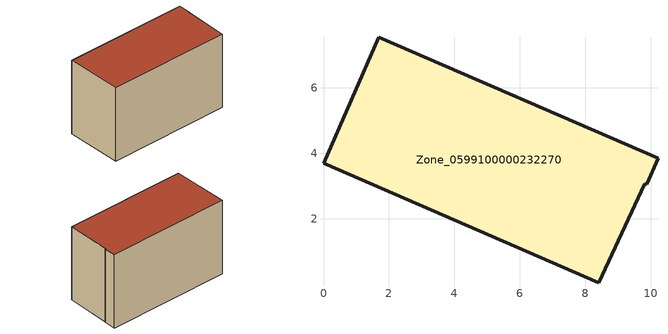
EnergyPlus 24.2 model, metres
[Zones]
Zone_0599100000232270
 floor ground (C_G): 9.83,3.07 8.41,0.05 0,3.7 1.69,7.54 10.23,3.84 9.88,3.05 z0
 wall outside (C_F): 10.23,3.84 1.69,7.54 0,3.7 8.41,0.05 9.83,3.07 9.88,3.05 10.23,3.84 z0:5.65
 roof outside (C_R): 8.41,0.05 9.83,3.07 9.88,3.05 10.23,3.84 1.69,7.54 0,3.7 z5.65
[BUILDING]
Pand.0599100000232270: North Axis=0; Terrain=City; Loads Convergence Tolerance Value=0.04; Temperature Convergence Tolerance Value=0.4; Solar Distribution=FullExterior; Maximum Number of Warmup Days=25; Minimum Number of Warmup Days=1
[Site:Location]
Rotterdam.The.Hague.AP_ZH_NLD Design_Conditions: Latitude=51.96; Longitude=4.45; Time Zone=1; Elevation=-4.5
[SITE:GROUNDTEMPERATURE:BUILDINGSURFACE]
18, 18, 18, 18, 18, 18, 18, 18, 18, 18, 18, 18
[MATERIAL] Thermal Absorptance=0.9; Solar Absorptance=0.7; Visible Absorptance=0.7
Name | Roughness | Thickness | Conductivity | Density | Specific Heat
G.TI.1946-1964 | MediumSmooth | 0.15 | 1 | 540 | 1210
F.TI.1946-1964 | Rough | 0.3 | 0.857143 | 1920 | 840
R.TI.1946-1964 | MediumRough | 0.2 | 0.277778 | 1500 | 1000
[CONSTRUCTION]
C_G: G.TI.1946-1964
C_F: F.TI.1946-1964
C_R: R.TI.1946-1964
[ZONE]
Zone_0599100000232270: Type=1; Multiplier=1; Ceiling Height=Autocalculate; Volume=Autocalculate; Floor Area=autocalculate; Part of Total Floor Area=Yes
[ZONEINFILTRATION:DESIGNFLOWRATE]
Infil_Zone_0599100000232270: Zone or ZoneList or Space or SpaceList=Zone_0599100000232270; Schedule=AlwaysOn; Design Flow Rate Calculation Method=Flow/Area; Flow Rate per Floor Area=0.003; Constant Term Coefficient=1; Temperature Term Coefficient=0; Velocity Term Coefficient=0; Velocity Squared Term Coefficient=0
[HVACTEMPLATE:ZONE:IDEALLOADSAIRSYSTEM]
Zone_0599100000232270: Maximum Heating Supply Air Temperature=50; Minimum Cooling Supply Air Temperature=13; Maximum Heating Supply Air Humidity Ratio=0.0156; Minimum Cooling Supply Air Humidity Ratio=0.0077; Heating Limit=NoLimit; Cooling Limit=NoLimit; Dehumidification Control Type=ConstantSensibleHeatRatio; Cooling Sensible Heat Ratio=0.7; Dehumidification Setpoint=60; Humidification Control Type=None; Humidification Setpoint=30; Outdoor Air Method=None; Outdoor Air Flow Rate per Person=0.00944; Outdoor Air Flow Rate per Zone Floor Area=0; Outdoor Air Flow Rate per Zone=0; Demand Controlled Ventilation Type=None; Outdoor Air Economizer Type=NoEconomizer; Heat Recovery Type=None; Sensible Heat Recovery Effectiveness=0.7; Latent Heat Recovery Effectiveness=0.65
[ZONECONTROL:THERMOSTAT]
ThermostatControl_Zone_0599100000232270: Zone or ZoneList=Zone_0599100000232270; Control Type Schedule=DualSetpointControlType; Control 1=Thermostat_Zone_0599100000232270; Temperature Difference Between Cutout And Setpoint=0
[THERMOSTATSETPOINT:DUALSETPOINT]
Thermostat_Zone_0599100000232270: Heating Setpoint Temperature Schedule=HeatingSetpoint_Zone_0599100000232270; Cooling Setpoint Temperature Schedule=CoolingSetpoint_Zone_0599100000232270
[SCHEDULE:COMPACT]
HeatingSetpoint_Zone_0599100000232270: Through: 12/31, For: AllDays, Until: 24:00, 21
CoolingSetpoint_Zone_0599100000232270: Through: 12/31, For: AllDays, Until: 24:00, 24
DualSetpointControlType: Through: 12/31, For: AllDays, Until: 24:00, 4
AlwaysOn: Through: 12/31, For: AllDays, Until: 24:00, 1
